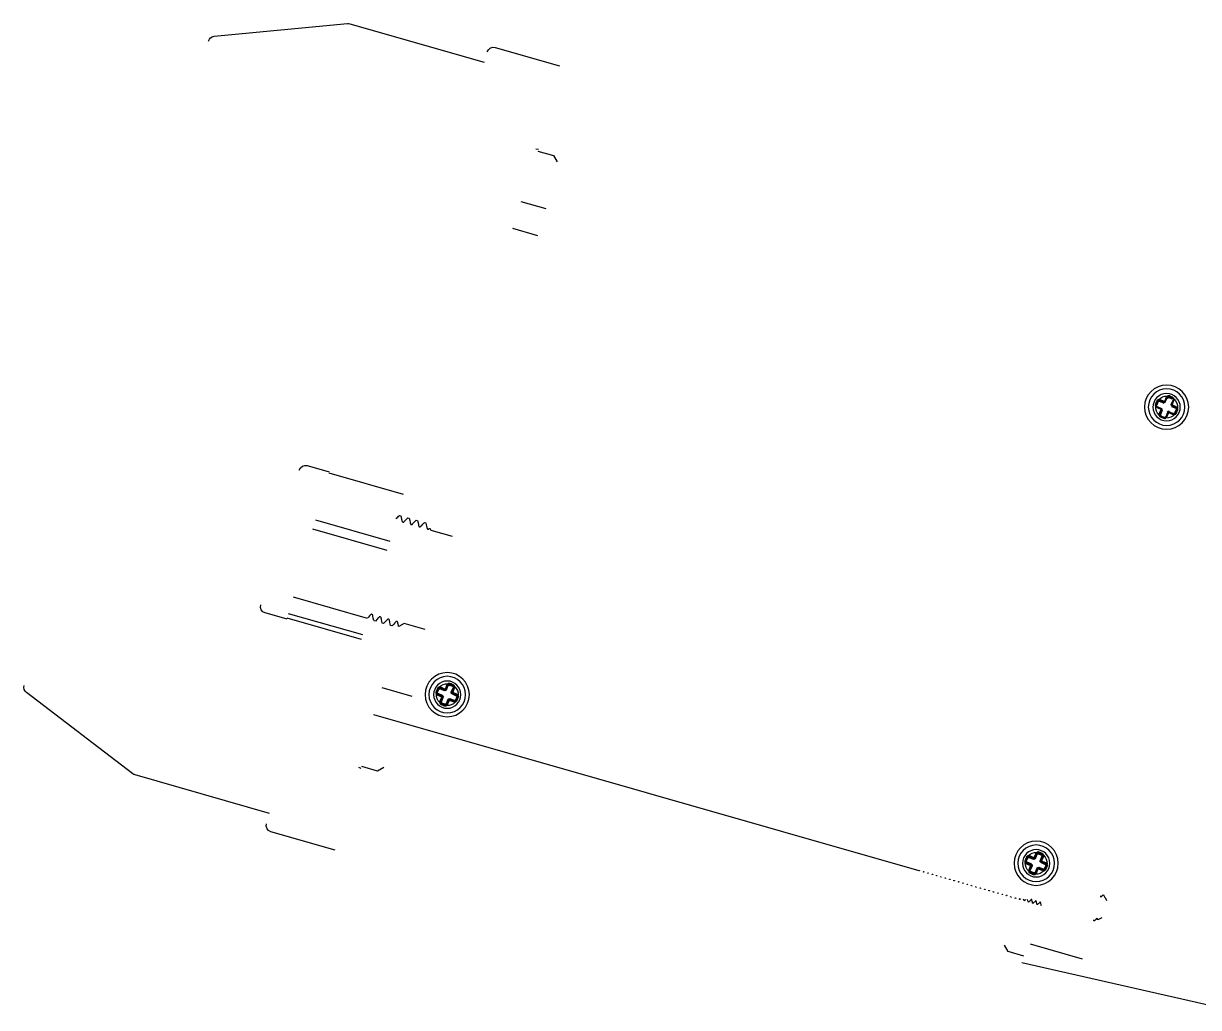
# Model space of a CAD drawing. Header units: millimetres. Extents: x -11451263 to 11578383104, y -507 to 1450429.
# Drawn here: x 12078096.3 to 12078241, y 1107852.9 to 1107974 of the extents above; entities that cross this region are included whole.
import ezdxf

# ---------------------------------------------------------------- set-up
doc = ezdxf.new("R2010")
doc.units = ezdxf.units.MM
doc.header["$MEASUREMENT"] = 0
doc.layers.get('Defpoints').update_dxf_attribs({"color": 5, "linetype": 'CONTINUOUS', "lineweight": 13})
doc.layers.add('SPE-MEP-Plumbing', color=90, linetype='CONTINUOUS', lineweight=0)
doc.layers.add('Thiet bi B boi', color=11, linetype='CONTINUOUS')

# ---------------------------------------------------------------- blocks, each defined once
blk = doc.blocks.new('BƠM BB 38774')
at = {"layer": 'Thiet bi B boi'}
for p, q in [((428717.67, 361697.74), (428707.37, 361697.74)), ((428740.19, 361695.09), (428718.67, 361695.09)), ((428759.74, 361687.49), (428740.55, 361695.02)), ((428704.47, 361684.24), (428703.67, 361683.44)), ((428706.97, 361684.24), (428704.47, 361684.24)), ((428707.37, 361684.49), (428706.97, 361684.54)), ((428707.37, 361676.05), (428703.37, 361676.05)), ((428601.44, 361673.35), (428601.5, 361673.28)), ((428601.65, 361673.45), (428602.35, 361673.54)), ((428601.65, 361673.45), (428601.67, 361673.36)), ((428602.36, 361673.44), (428601.67, 361673.36)), ((428601.67, 361673.31), (428602.37, 361673.4)), ((428601.67, 361673.31), (428601.67, 361673.36)), ((428601.67, 361673.31), (428601.68, 361673.21)), ((428602.38, 361673.3), (428601.68, 361673.21)), ((428602.27, 361674.25), (428602.37, 361674.26)), ((428602.36, 361673.55), (428602.27, 361674.25)), ((428602.31, 361674.48), (428602.4, 361674.44)), ((428602.35, 361673.54), (428602.36, 361673.44)), ((428602.36, 361673.55), (428602.46, 361673.57)), ((428602.37, 361673.4), (428602.36, 361673.44)), ((428602.41, 361674.27), (428602.37, 361674.26)), ((428602.37, 361674.26), (428602.46, 361673.57)), ((428602.37, 361673.4), (428602.38, 361673.3)), ((428602.5, 361673.57), (428602.41, 361674.27)), ((428602.5, 361673.57), (428602.46, 361673.57)), ((428602.63, 361674.54), (428602.62, 361674.59)), ((428602.63, 361674.54), (428603.12, 361674.61)), ((428602.63, 361674.54), (428602.64, 361674.44)), ((428603.13, 361674.51), (428602.64, 361674.44)), ((428603.12, 361674.61), (428603.12, 361674.65)), ((428603.12, 361674.61), (428603.13, 361674.51)), ((428603.4, 361674.39), (428603.3, 361674.38)), ((428603.44, 361674.63), (428603.37, 361674.56)), ((428603.4, 361674.39), (428603.44, 361674.4)), ((428603.4, 361674.39), (428603.49, 361673.7)), ((428603.54, 361674.41), (428603.44, 361674.4)), ((428603.53, 361673.7), (428603.44, 361674.4)), ((428603.49, 361673.7), (428603.53, 361673.7)), ((428603.63, 361673.72), (428603.53, 361673.7)), ((428603.54, 361674.41), (428603.63, 361673.72)), ((428603.64, 361673.71), (428604.34, 361673.8)), ((428603.64, 361673.71), (428603.65, 361673.61)), ((428604.35, 361673.7), (428603.65, 361673.61)), ((428603.66, 361673.56), (428603.65, 361673.61)), ((428603.66, 361673.56), (428604.35, 361673.65)), ((428603.66, 361673.56), (428603.67, 361673.47)), ((428604.37, 361673.55), (428603.67, 361673.47)), ((428604.35, 361673.7), (428604.34, 361673.8)), ((428604.35, 361673.65), (428604.35, 361673.7)), ((428604.37, 361673.55), (428604.35, 361673.65)), ((428604.52, 361673.67), (428604.57, 361673.76)), ((428604.53, 361673.43), (428604.63, 361673.44)), ((428604.59, 361672.93), (428604.53, 361673.43)), ((428604.63, 361673.44), (428604.67, 361673.45)), ((428604.63, 361673.44), (428604.69, 361672.94)), ((428601.46, 361673.03), (428601.41, 361673.03)), ((428601.46, 361673.03), (428601.56, 361673.05)), ((428601.52, 361672.54), (428601.46, 361673.03)), ((428601.52, 361672.54), (428601.48, 361672.53)), ((428601.52, 361672.54), (428601.62, 361672.55)), ((428601.56, 361673.05), (428601.62, 361672.55)), ((428601.58, 361672.23), (428601.63, 361672.31)), ((428602.49, 361672.41), (428601.8, 361672.33)), ((428601.8, 361672.28), (428602.5, 361672.37)), ((428601.8, 361672.33), (428601.8, 361672.28)), ((428601.82, 361672.18), (428601.8, 361672.28)), ((428602.51, 361672.27), (428601.82, 361672.18)), ((428602.49, 361672.41), (428602.5, 361672.37)), ((428602.5, 361672.37), (428602.51, 361672.27)), ((428602.62, 361672.28), (428602.52, 361672.26)), ((428602.61, 361671.57), (428602.52, 361672.26)), ((428602.71, 361671.58), (428602.61, 361671.57)), ((428602.62, 361672.28), (428602.71, 361671.58)), ((428602.67, 361672.28), (428602.62, 361672.28)), ((428602.76, 361671.59), (428602.67, 361672.28)), ((428602.76, 361671.59), (428602.71, 361671.58)), ((428602.79, 361671.42), (428602.71, 361671.35)), ((428603.53, 361671.44), (428603.03, 361671.37)), ((428603.03, 361671.37), (428603.04, 361671.33)), ((428603.51, 361671.53), (428603.53, 361671.44)), ((428603.53, 361671.44), (428603.53, 361671.39)), ((428603.55, 361672.39), (428603.65, 361672.41)), ((428603.64, 361671.7), (428603.55, 361672.39)), ((428603.64, 361671.7), (428603.74, 361671.71)), ((428603.65, 361672.41), (428603.74, 361671.71)), ((428603.65, 361672.41), (428603.7, 361672.41)), ((428603.7, 361672.41), (428603.8, 361672.43)), ((428603.79, 361671.72), (428603.7, 361672.41)), ((428603.74, 361671.71), (428603.79, 361671.72)), ((428603.75, 361671.54), (428603.84, 361671.5)), ((428604.48, 361672.67), (428603.78, 361672.58)), ((428603.78, 361672.58), (428603.79, 361672.53)), ((428603.79, 361672.53), (428604.49, 361672.62)), ((428603.79, 361672.53), (428603.8, 361672.44)), ((428603.79, 361671.72), (428603.88, 361671.73)), ((428604.5, 361672.52), (428603.8, 361672.44)), ((428603.8, 361672.43), (428603.88, 361671.73)), ((428604.48, 361672.67), (428604.49, 361672.62)), ((428604.49, 361672.62), (428604.5, 361672.52)), ((428604.59, 361672.93), (428604.69, 361672.94)), ((428604.65, 361672.7), (428604.71, 361672.62)), ((428604.69, 361672.94), (428604.74, 361672.95)), ((428703.37, 361671.7), (428707.37, 361671.7)), ((428727.78, 361627.95), (428724.28, 361627.95)), ((428724.28, 361627.79), (428712.38, 361627.79)), ((428708.02, 361624.48), (428707.8, 361624.48)), ((428709.36, 361624.48), (428709.14, 361624.48)), ((428710.7, 361624.48), (428710.47, 361624.48)), ((428712.03, 361624.48), (428711.81, 361624.48)), ((428706.78, 361623.62), (428703.37, 361623.62)), ((428707.01, 361623.85), (428706.78, 361623.62)), ((428724.28, 361620.28), (428712.38, 361620.28)), ((428712.38, 361618.78), (428724.28, 361618.78)), ((428703.37, 361608.68), (428706.78, 361608.68)), ((428706.78, 361608.68), (428707.45, 361608.02)), ((428708.47, 361607.82), (428708.69, 361607.82)), ((428709.81, 361607.82), (428710.03, 361607.82)), ((428711.14, 361607.82), (428711.37, 361607.82)), ((428712.38, 361607.89), (428724.28, 361607.89)), ((428712.38, 361605.25), (428724.28, 361605.25)), ((428712.38, 361604.51), (428724.28, 361604.51)), ((428724.28, 361604.36), (428727.78, 361604.36)), ((428602.27, 361601.25), (428602.37, 361601.26)), ((428602.36, 361600.55), (428602.27, 361601.25)), ((428602.31, 361601.48), (428602.4, 361601.44)), ((428602.41, 361601.27), (428602.37, 361601.26)), ((428602.37, 361601.26), (428602.46, 361600.57)), ((428602.41, 361601.27), (428602.51, 361601.28)), ((428602.5, 361600.57), (428602.41, 361601.27)), ((428602.51, 361601.28), (428602.6, 361600.58)), ((428602.63, 361601.54), (428602.62, 361601.59)), ((428602.63, 361601.54), (428603.12, 361601.61)), ((428602.63, 361601.54), (428602.64, 361601.44)), ((428603.13, 361601.51), (428602.64, 361601.44)), ((428603.12, 361601.61), (428603.12, 361601.65)), ((428603.12, 361601.61), (428603.13, 361601.51)), ((428603.4, 361601.39), (428603.3, 361601.38)), ((428603.39, 361600.68), (428603.3, 361601.38)), ((428603.44, 361601.63), (428603.37, 361601.56)), ((428603.4, 361601.39), (428603.44, 361601.4)), ((428603.4, 361601.39), (428603.49, 361600.7)), ((428603.54, 361601.41), (428603.44, 361601.4)), ((428603.53, 361600.7), (428603.44, 361601.4)), ((428603.63, 361600.72), (428603.53, 361600.7)), ((428603.54, 361601.41), (428603.63, 361600.72)), ((428603.64, 361600.71), (428604.34, 361600.8)), ((428604.35, 361600.7), (428604.34, 361600.8)), ((428604.52, 361600.67), (428604.57, 361600.76)), ((428696.57, 361601.25), (428696.67, 361601.26)), ((428696.66, 361600.55), (428696.57, 361601.25)), ((428696.61, 361601.48), (428696.7, 361601.44)), ((428696.71, 361601.27), (428696.67, 361601.26)), ((428696.67, 361601.26), (428696.76, 361600.57)), ((428696.71, 361601.27), (428696.81, 361601.28)), ((428696.8, 361600.57), (428696.71, 361601.27)), ((428696.81, 361601.28), (428696.9, 361600.58)), ((428696.93, 361601.54), (428696.92, 361601.59)), ((428696.93, 361601.54), (428697.42, 361601.61)), ((428696.93, 361601.54), (428696.94, 361601.45)), ((428697.43, 361601.51), (428696.94, 361601.45)), ((428697.42, 361601.61), (428697.42, 361601.65)), ((428697.42, 361601.61), (428697.43, 361601.51)), ((428697.7, 361601.39), (428697.6, 361601.38)), ((428697.69, 361600.68), (428697.6, 361601.38)), ((428697.74, 361601.63), (428697.67, 361601.56)), ((428697.7, 361601.39), (428697.74, 361601.4)), ((428697.7, 361601.39), (428697.79, 361600.7)), ((428697.84, 361601.41), (428697.74, 361601.4)), ((428697.83, 361600.7), (428697.74, 361601.4)), ((428697.93, 361600.72), (428697.83, 361600.7)), ((428697.84, 361601.41), (428697.93, 361600.72)), ((428697.94, 361600.71), (428698.64, 361600.8)), ((428698.65, 361600.7), (428698.64, 361600.8)), ((428698.82, 361600.67), (428698.87, 361600.76)), ((428601.46, 361600.03), (428601.41, 361600.03)), ((428601.44, 361600.35), (428601.5, 361600.28)), ((428601.46, 361600.03), (428601.56, 361600.05)), ((428601.52, 361599.54), (428601.46, 361600.03)), ((428601.52, 361599.54), (428601.48, 361599.53)), ((428601.52, 361599.54), (428601.62, 361599.55)), ((428601.56, 361600.05), (428601.62, 361599.55)), ((428601.58, 361599.23), (428601.63, 361599.31)), ((428601.65, 361600.45), (428602.35, 361600.54)), ((428601.65, 361600.45), (428601.67, 361600.36)), ((428602.36, 361600.44), (428601.67, 361600.36)), ((428601.67, 361600.31), (428602.37, 361600.4)), ((428601.67, 361600.31), (428601.67, 361600.36)), ((428601.67, 361600.31), (428601.69, 361600.21)), ((428602.38, 361600.3), (428601.69, 361600.21)), ((428601.79, 361599.42), (428602.48, 361599.51)), ((428601.8, 361599.33), (428601.79, 361599.42)), ((428602.49, 361599.41), (428601.8, 361599.33)), ((428601.8, 361599.28), (428602.5, 361599.37)), ((428601.8, 361599.33), (428601.8, 361599.28)), ((428601.82, 361599.18), (428601.8, 361599.28)), ((428602.51, 361599.27), (428601.82, 361599.18)), ((428602.35, 361600.54), (428602.36, 361600.44)), ((428602.36, 361600.55), (428602.46, 361600.57)), ((428602.37, 361600.4), (428602.36, 361600.44)), ((428602.37, 361600.4), (428602.38, 361600.3)), ((428602.5, 361600.57), (428602.46, 361600.57)), ((428602.48, 361599.51), (428602.49, 361599.41)), ((428602.49, 361599.41), (428602.5, 361599.37)), ((428602.5, 361600.57), (428602.6, 361600.58)), ((428602.5, 361599.37), (428602.51, 361599.27)), ((428602.62, 361599.28), (428602.52, 361599.26)), ((428602.61, 361598.57), (428602.52, 361599.26)), ((428602.62, 361599.28), (428602.71, 361598.58)), ((428602.67, 361599.28), (428602.62, 361599.28)), ((428602.77, 361599.29), (428602.67, 361599.28)), ((428602.76, 361598.59), (428602.67, 361599.28)), ((428602.77, 361599.29), (428602.85, 361598.6)), ((428603.49, 361600.7), (428603.39, 361600.68)), ((428603.49, 361600.7), (428603.53, 361600.7)), ((428603.55, 361599.39), (428603.65, 361599.41)), ((428603.64, 361598.7), (428603.55, 361599.39)), ((428603.64, 361600.71), (428603.65, 361600.61)), ((428604.35, 361600.7), (428603.65, 361600.61)), ((428603.66, 361600.56), (428603.65, 361600.61)), ((428603.65, 361599.41), (428603.74, 361598.71)), ((428603.65, 361599.41), (428603.7, 361599.41)), ((428603.66, 361600.56), (428604.35, 361600.65)), ((428603.66, 361600.56), (428603.67, 361600.47)), ((428604.37, 361600.55), (428603.67, 361600.47)), ((428603.7, 361599.41), (428603.8, 361599.43)), ((428603.79, 361598.72), (428603.7, 361599.41)), ((428603.77, 361599.68), (428604.47, 361599.77)), ((428603.77, 361599.68), (428603.78, 361599.58)), ((428604.48, 361599.67), (428603.78, 361599.58)), ((428603.78, 361599.58), (428603.79, 361599.53)), ((428603.79, 361599.53), (428604.49, 361599.62)), ((428603.79, 361599.53), (428603.8, 361599.44)), ((428604.5, 361599.52), (428603.8, 361599.44)), ((428603.8, 361599.43), (428603.88, 361598.73)), ((428604.35, 361600.65), (428604.35, 361600.7)), ((428604.37, 361600.55), (428604.35, 361600.65)), ((428604.47, 361599.77), (428604.48, 361599.67)), ((428604.48, 361599.67), (428604.49, 361599.62)), ((428604.49, 361599.62), (428604.5, 361599.52)), ((428604.53, 361600.43), (428604.63, 361600.44)), ((428604.6, 361599.93), (428604.53, 361600.43)), ((428604.6, 361599.93), (428604.69, 361599.94)), ((428604.63, 361600.44), (428604.68, 361600.45)), ((428604.63, 361600.44), (428604.69, 361599.94)), ((428604.65, 361599.7), (428604.71, 361599.62)), ((428604.69, 361599.94), (428604.74, 361599.95)), ((428695.76, 361600.03), (428695.71, 361600.03)), ((428695.74, 361600.35), (428695.8, 361600.28)), ((428695.76, 361600.03), (428695.86, 361600.05)), ((428695.82, 361599.54), (428695.76, 361600.03)), ((428695.82, 361599.54), (428695.78, 361599.53)), ((428695.82, 361599.54), (428695.92, 361599.55)), ((428695.86, 361600.05), (428695.92, 361599.55)), ((428695.88, 361599.23), (428695.93, 361599.31)), ((428695.95, 361600.45), (428696.65, 361600.54)), ((428695.95, 361600.45), (428695.97, 361600.36)), ((428696.66, 361600.44), (428695.97, 361600.36)), ((428695.97, 361600.31), (428696.67, 361600.4)), ((428695.97, 361600.31), (428695.97, 361600.36)), ((428695.97, 361600.31), (428695.99, 361600.21)), ((428696.68, 361600.3), (428695.99, 361600.21)), ((428696.09, 361599.42), (428696.78, 361599.51)), ((428696.1, 361599.33), (428696.09, 361599.42)), ((428696.79, 361599.41), (428696.1, 361599.33)), ((428696.1, 361599.28), (428696.8, 361599.37)), ((428696.1, 361599.33), (428696.1, 361599.28)), ((428696.12, 361599.18), (428696.1, 361599.28)), ((428696.81, 361599.27), (428696.12, 361599.18)), ((428696.65, 361600.54), (428696.66, 361600.44)), ((428696.66, 361600.55), (428696.76, 361600.57)), ((428696.67, 361600.4), (428696.66, 361600.44)), ((428696.67, 361600.4), (428696.68, 361600.3)), ((428696.8, 361600.57), (428696.76, 361600.57)), ((428696.78, 361599.51), (428696.79, 361599.41)), ((428696.79, 361599.41), (428696.8, 361599.37)), ((428696.8, 361600.57), (428696.9, 361600.58)), ((428696.8, 361599.37), (428696.81, 361599.27)), ((428696.92, 361599.28), (428696.82, 361599.26)), ((428696.91, 361598.57), (428696.82, 361599.26)), ((428696.92, 361599.28), (428697.01, 361598.58)), ((428696.97, 361599.28), (428696.92, 361599.28)), ((428697.07, 361599.29), (428696.97, 361599.28)), ((428697.06, 361598.59), (428696.97, 361599.28)), ((428697.07, 361599.29), (428697.15, 361598.6)), ((428697.79, 361600.7), (428697.69, 361600.68)), ((428697.79, 361600.7), (428697.83, 361600.7)), ((428697.85, 361599.4), (428697.95, 361599.41)), ((428697.94, 361598.7), (428697.85, 361599.4)), ((428697.94, 361600.71), (428697.95, 361600.61)), ((428698.65, 361600.7), (428697.95, 361600.61)), ((428697.96, 361600.57), (428697.95, 361600.61)), ((428697.95, 361599.41), (428698.04, 361598.71)), ((428697.95, 361599.41), (428698, 361599.41)), ((428697.96, 361600.57), (428698.65, 361600.65)), ((428697.96, 361600.57), (428697.97, 361600.47)), ((428698.67, 361600.56), (428697.97, 361600.47)), ((428698, 361599.41), (428698.1, 361599.43)), ((428698.09, 361598.72), (428698, 361599.41)), ((428698.07, 361599.68), (428698.77, 361599.77)), ((428698.07, 361599.68), (428698.08, 361599.58)), ((428698.78, 361599.67), (428698.08, 361599.58)), ((428698.08, 361599.58), (428698.09, 361599.53)), ((428698.09, 361599.53), (428698.79, 361599.62)), ((428698.09, 361599.53), (428698.1, 361599.44)), ((428698.8, 361599.52), (428698.1, 361599.44)), ((428698.1, 361599.43), (428698.18, 361598.73)), ((428698.65, 361600.65), (428698.65, 361600.7)), ((428698.67, 361600.56), (428698.65, 361600.65)), ((428698.77, 361599.77), (428698.78, 361599.67)), ((428698.78, 361599.67), (428698.79, 361599.62)), ((428698.79, 361599.62), (428698.8, 361599.52)), ((428698.83, 361600.43), (428698.93, 361600.44)), ((428698.9, 361599.93), (428698.83, 361600.43)), ((428698.9, 361599.93), (428698.99, 361599.94)), ((428698.93, 361600.44), (428698.98, 361600.45)), ((428698.93, 361600.44), (428698.99, 361599.94)), ((428698.95, 361599.7), (428699.01, 361599.62)), ((428698.99, 361599.94), (428699.04, 361599.95)), ((428591.35, 361597.76), (428591.07, 361597.48)), ((428591.79, 361598.19), (428591.46, 361597.86)), ((428602.71, 361598.58), (428602.61, 361598.57)), ((428602.76, 361598.59), (428602.71, 361598.58)), ((428602.79, 361598.42), (428602.71, 361598.35)), ((428602.85, 361598.6), (428602.76, 361598.59)), ((428603.02, 361598.47), (428603.51, 361598.53)), ((428603.02, 361598.47), (428603.03, 361598.37)), ((428603.53, 361598.44), (428603.03, 361598.37)), ((428603.03, 361598.37), (428603.04, 361598.33)), ((428603.51, 361598.53), (428603.53, 361598.44)), ((428603.53, 361598.44), (428603.53, 361598.39)), ((428603.64, 361598.7), (428603.74, 361598.71)), ((428603.74, 361598.71), (428603.79, 361598.72)), ((428603.75, 361598.54), (428603.84, 361598.5)), ((428603.79, 361598.72), (428603.88, 361598.73)), ((428697.01, 361598.58), (428696.91, 361598.57)), ((428697.06, 361598.59), (428697.01, 361598.58)), ((428697.09, 361598.42), (428697.01, 361598.35)), ((428697.15, 361598.6), (428697.06, 361598.59)), ((428697.32, 361598.47), (428697.81, 361598.53)), ((428697.32, 361598.47), (428697.33, 361598.37)), ((428697.83, 361598.44), (428697.33, 361598.37)), ((428697.33, 361598.37), (428697.34, 361598.33)), ((428697.81, 361598.53), (428697.83, 361598.44)), ((428697.83, 361598.44), (428697.83, 361598.39)), ((428697.94, 361598.7), (428698.04, 361598.71)), ((428698.04, 361598.71), (428698.09, 361598.72)), ((428698.05, 361598.54), (428698.14, 361598.5)), ((428698.09, 361598.72), (428698.18, 361598.73)), ((428707.37, 361598.27), (428702.56, 361598.27)), ((428591.07, 361594.72), (428591.57, 361594.23)), ((428592.07, 361593.92), (428592.07, 361593.92)), ((428601.17, 361593.92), (428601.17, 361593.92)), ((428601.87, 361593.92), (428601.87, 361593.92)), ((428602.57, 361593.92), (428602.57, 361593.92)), ((428603.27, 361593.92), (428603.27, 361593.92)), ((428603.97, 361593.92), (428603.97, 361593.92)), ((428604.67, 361593.92), (428604.67, 361593.92)), ((428605.37, 361593.92), (428605.37, 361593.92)), ((428606.07, 361593.92), (428606.07, 361593.92)), ((428606.77, 361593.92), (428606.77, 361593.92)), ((428607.47, 361593.92), (428607.47, 361593.92)), ((428608.17, 361593.92), (428608.17, 361593.92)), ((428608.87, 361593.92), (428608.87, 361593.92)), ((428609.57, 361593.92), (428609.57, 361593.92)), ((428610.27, 361593.92), (428610.27, 361593.92)), ((428610.97, 361593.92), (428610.97, 361593.92)), ((428611.67, 361593.92), (428611.67, 361593.92)), ((428612.37, 361593.92), (428612.37, 361593.92)), ((428613.07, 361593.92), (428613.07, 361593.92)), ((428613.77, 361593.92), (428613.77, 361593.92)), ((428614.47, 361593.92), (428614.47, 361593.92)), ((428615.17, 361593.92), (428615.17, 361593.92)), ((428615.87, 361593.92), (428615.87, 361593.92)), ((428616.57, 361593.92), (428616.57, 361593.92)), ((428617.27, 361593.92), (428617.27, 361593.92)), ((428617.97, 361593.92), (428617.97, 361593.92)), ((428618.67, 361593.92), (428618.67, 361593.92)), ((428619.37, 361593.92), (428619.37, 361593.92)), ((428620.07, 361593.92), (428707.37, 361593.92)), ((428569.97, 361586.39), (428600.97, 361584.69)), ((428592.17, 361587.78), (428600.47, 361587.78)), ((428603.47, 361585.74), (428604.28, 361586.54)), ((428703.67, 361586.54), (428704.47, 361585.74)), ((428600.97, 361585.74), (428603.47, 361585.74)), ((428704.47, 361585.74), (428706.97, 361585.74)), ((428706.97, 361585.44), (428707.37, 361585.49)), ((428740.55, 361574.96), (428759.74, 361582.49)), ((428718.67, 361574.89), (428740.19, 361574.89)), ((428707.37, 361572.24), (428717.67, 361572.24))]:
    blk.add_line(p, q, dxfattribs=at)
at = {"layer": 'Thiet bi B boi', "flags": 128}
for points in [[(428707.79, 361624.48), (428707.67, 361624.24), (428707.57, 361624.06), (428707.51, 361623.94), (428707.48, 361623.88), (428707.47, 361623.85), (428707.46, 361623.83), (428707.4, 361623.73), (428707.36, 361623.67), (428707.33, 361623.65), (428707.32, 361623.65), (428707.28, 361623.63), (428707.22, 361623.63), (428707.19, 361623.64), (428707.17, 361623.65), (428707.14, 361623.66), (428707.11, 361623.68), (428707.09, 361623.73), (428707.05, 361623.79), (428707.02, 361623.85)], [(428709.13, 361624.48), (428708.96, 361624.15), (428708.85, 361623.93), (428708.81, 361623.87), (428708.79, 361623.82), (428708.77, 361623.79), (428708.73, 361623.71), (428708.68, 361623.66), (428708.64, 361623.64), (428708.61, 361623.63), (428708.56, 361623.63), (428708.51, 361623.64), (428708.49, 361623.65), (428708.47, 361623.67), (428708.43, 361623.72), (428708.39, 361623.79), (428708.37, 361623.84), (428708.36, 361623.85), (428708.35, 361623.87), (428708.32, 361623.93), (428708.21, 361624.15), (428708.03, 361624.48)], [(428710.47, 361624.48), (428710.29, 361624.14), (428710.16, 361623.89), (428710.12, 361623.81), (428710.08, 361623.74), (428710.05, 361623.69), (428710.02, 361623.66), (428709.99, 361623.64), (428709.95, 361623.63), (428709.89, 361623.63), (428709.83, 361623.65), (428709.79, 361623.69), (428709.75, 361623.75), (428709.73, 361623.79), (428709.71, 361623.83), (428709.66, 361623.91), (428709.59, 361624.05), (428709.5, 361624.23), (428709.37, 361624.48)], [(428711.8, 361624.48), (428711.57, 361624.03), (428711.49, 361623.88), (428711.43, 361623.77), (428711.39, 361623.69), (428711.31, 361623.64), (428711.23, 361623.63), (428711.19, 361623.64), (428711.13, 361623.68), (428711.1, 361623.72), (428711.07, 361623.78), (428711.05, 361623.81), (428711.04, 361623.84), (428710.92, 361624.07), (428710.71, 361624.47)], [(428707.46, 361608.02), (428707.54, 361608.16), (428707.65, 361608.37), (428707.68, 361608.44), (428707.7, 361608.48), (428707.72, 361608.52), (428707.76, 361608.59), (428707.81, 361608.65), (428707.85, 361608.67), (428707.88, 361608.68), (428707.94, 361608.68), (428707.98, 361608.66), (428708, 361608.66), (428708.03, 361608.64), (428708.06, 361608.59), (428708.1, 361608.52), (428708.13, 361608.47), (428708.13, 361608.46), (428708.14, 361608.44), (428708.18, 361608.37), (428708.29, 361608.16), (428708.46, 361607.83)], [(428708.7, 361607.83), (428708.83, 361608.07), (428708.92, 361608.25), (428708.98, 361608.37), (428709.01, 361608.42), (428709.03, 361608.45), (428709.04, 361608.48), (428709.09, 361608.57), (428709.14, 361608.64), (428709.16, 361608.65), (428709.17, 361608.66), (428709.21, 361608.67), (428709.27, 361608.68), (428709.3, 361608.67), (428709.33, 361608.66), (428709.35, 361608.64), (428709.38, 361608.62), (428709.41, 361608.58), (428709.44, 361608.52), (428709.48, 361608.43), (428709.61, 361608.18), (428709.8, 361607.83)], [(428710.04, 361607.83), (428710.16, 361608.07), (428710.26, 361608.26), (428710.33, 361608.39), (428710.37, 361608.47), (428710.39, 361608.51), (428710.41, 361608.54), (428710.44, 361608.6), (428710.49, 361608.65), (428710.56, 361608.68), (428710.62, 361608.68), (428710.65, 361608.67), (428710.69, 361608.64), (428710.72, 361608.61), (428710.75, 361608.57), (428710.78, 361608.5), (428710.83, 361608.41), (428710.96, 361608.17), (428711.13, 361607.83)], [(428711.38, 361607.83), (428711.56, 361608.19), (428711.69, 361608.44), (428711.74, 361608.53), (428711.77, 361608.59), (428711.82, 361608.64), (428711.88, 361608.67), (428711.95, 361608.68), (428712.01, 361608.66), (428712.03, 361608.64), (428712.06, 361608.62), (428712.11, 361608.53), (428712.2, 361608.36), (428712.32, 361608.13), (428712.38, 361608)], [(428591.44, 361597.83), (428591.42, 361597.81), (428591.4, 361597.77), (428591.39, 361597.76), (428591.38, 361597.76), (428591.36, 361597.76), (428591.36, 361597.76)], [(428592.17, 361597.9), (428592.15, 361597.86), (428592.12, 361597.81), (428592.1, 361597.77), (428592.09, 361597.76), (428592.08, 361597.76), (428592.06, 361597.76), (428592.05, 361597.76), (428592.02, 361597.8), (428592, 361597.84), (428591.97, 361597.9), (428591.93, 361597.97), (428591.88, 361598.06), (428591.81, 361598.16), (428591.8, 361598.19), (428591.8, 361598.19)], [(428591.58, 361594.23), (428591.61, 361594.29), (428591.64, 361594.34), (428591.67, 361594.38), (428591.69, 361594.43), (428591.7, 361594.43), (428591.71, 361594.44), (428591.73, 361594.44), (428591.74, 361594.44), (428591.77, 361594.4), (428591.79, 361594.35), (428591.82, 361594.3), (428591.86, 361594.23), (428591.92, 361594.14), (428591.98, 361594.03), (428592.02, 361593.97), (428592.03, 361593.94), (428592.05, 361593.93), (428592.07, 361593.92)], [(428592.07, 361593.92), (428592.09, 361593.93), (428592.1, 361593.93), (428592.14, 361594), (428592.17, 361594.05)], [(428600.47, 361593.92), (428600.49, 361593.93), (428600.5, 361593.93), (428600.54, 361594), (428600.59, 361594.08), (428600.68, 361594.23), (428600.71, 361594.29), (428600.74, 361594.34), (428600.77, 361594.38), (428600.79, 361594.43), (428600.8, 361594.43), (428600.81, 361594.44), (428600.83, 361594.44), (428600.84, 361594.44), (428600.87, 361594.4), (428600.89, 361594.35), (428600.92, 361594.3), (428600.96, 361594.23), (428601.02, 361594.14), (428601.08, 361594.03), (428601.12, 361593.97), (428601.13, 361593.94), (428601.15, 361593.93), (428601.17, 361593.92)], [(428601.17, 361593.92), (428601.19, 361593.93), (428601.2, 361593.93), (428601.24, 361594), (428601.29, 361594.08), (428601.38, 361594.23), (428601.41, 361594.29), (428601.44, 361594.34), (428601.47, 361594.38), (428601.49, 361594.43), (428601.5, 361594.43), (428601.51, 361594.44), (428601.53, 361594.44), (428601.54, 361594.44), (428601.57, 361594.4), (428601.59, 361594.35), (428601.62, 361594.3), (428601.66, 361594.23), (428601.72, 361594.14), (428601.78, 361594.03), (428601.82, 361593.97), (428601.83, 361593.94), (428601.85, 361593.93), (428601.87, 361593.92)], [(428601.87, 361593.92), (428601.89, 361593.93), (428601.9, 361593.93), (428601.94, 361594), (428601.99, 361594.08), (428602.08, 361594.23), (428602.11, 361594.29), (428602.14, 361594.34), (428602.17, 361594.38), (428602.19, 361594.43), (428602.2, 361594.43), (428602.21, 361594.44), (428602.23, 361594.44), (428602.24, 361594.44), (428602.27, 361594.4), (428602.29, 361594.35), (428602.32, 361594.3), (428602.36, 361594.23), (428602.42, 361594.14), (428602.48, 361594.03), (428602.52, 361593.97), (428602.53, 361593.94), (428602.55, 361593.93), (428602.57, 361593.92)], [(428603.97, 361593.92), (428603.99, 361593.93), (428604, 361593.93), (428604.04, 361594), (428604.07, 361594.04)], [(428604.6, 361594.01), (428604.62, 361593.97), (428604.63, 361593.94), (428604.65, 361593.93), (428604.67, 361593.92)], [(428604.67, 361593.92), (428604.69, 361593.93), (428604.7, 361593.93), (428604.74, 361594)], [(428605.31, 361593.99), (428605.32, 361593.97), (428605.33, 361593.94), (428605.35, 361593.93), (428605.37, 361593.92)], [(428605.37, 361593.92), (428605.39, 361593.93), (428605.4, 361593.93), (428605.44, 361593.99)], [(428606.01, 361593.99), (428606.02, 361593.97), (428606.03, 361593.94), (428606.05, 361593.93), (428606.07, 361593.92)], [(428606.07, 361593.92), (428606.09, 361593.93), (428606.1, 361593.93), (428606.14, 361593.99)], [(428606.71, 361593.99), (428606.72, 361593.97), (428606.73, 361593.94), (428606.75, 361593.93), (428606.77, 361593.92)], [(428606.77, 361593.92), (428606.79, 361593.93), (428606.8, 361593.93), (428606.84, 361593.99)], [(428607.41, 361593.99), (428607.42, 361593.97), (428607.43, 361593.94), (428607.45, 361593.93), (428607.47, 361593.92)], [(428607.47, 361593.92), (428607.49, 361593.93), (428607.5, 361593.93), (428607.54, 361593.99)], [(428608.11, 361593.99), (428608.12, 361593.97), (428608.13, 361593.94), (428608.15, 361593.93), (428608.17, 361593.92)], [(428608.17, 361593.92), (428608.19, 361593.93), (428608.2, 361593.93), (428608.24, 361593.99)], [(428608.81, 361593.99), (428608.82, 361593.97), (428608.83, 361593.94), (428608.85, 361593.93), (428608.87, 361593.92)], [(428608.87, 361593.92), (428608.89, 361593.93), (428608.9, 361593.93), (428608.94, 361593.99)], [(428609.51, 361593.99), (428609.52, 361593.97), (428609.53, 361593.94), (428609.55, 361593.93), (428609.57, 361593.92)], [(428609.57, 361593.92), (428609.59, 361593.93), (428609.6, 361593.93), (428609.64, 361593.99)], [(428610.21, 361593.99), (428610.22, 361593.97), (428610.23, 361593.94), (428610.25, 361593.93), (428610.27, 361593.92)], [(428610.27, 361593.92), (428610.29, 361593.93), (428610.3, 361593.93), (428610.34, 361593.99)], [(428610.91, 361593.99), (428610.92, 361593.97), (428610.93, 361593.94), (428610.95, 361593.93), (428610.97, 361593.92)], [(428610.97, 361593.92), (428610.99, 361593.93), (428611, 361593.93), (428611.04, 361593.99)], [(428611.61, 361593.99), (428611.62, 361593.97), (428611.63, 361593.94), (428611.65, 361593.93), (428611.67, 361593.92)], [(428611.67, 361593.92), (428611.69, 361593.93), (428611.7, 361593.93), (428611.74, 361593.99)], [(428612.31, 361593.99), (428612.32, 361593.97), (428612.33, 361593.94), (428612.35, 361593.93), (428612.37, 361593.92)], [(428612.37, 361593.92), (428612.39, 361593.93), (428612.4, 361593.93), (428612.44, 361593.99)], [(428613.01, 361593.99), (428613.02, 361593.97), (428613.03, 361593.94), (428613.05, 361593.93), (428613.07, 361593.92)], [(428613.07, 361593.92), (428613.09, 361593.93), (428613.1, 361593.93), (428613.14, 361593.99)], [(428613.71, 361593.99), (428613.72, 361593.97), (428613.73, 361593.94), (428613.75, 361593.93), (428613.77, 361593.92)], [(428613.77, 361593.92), (428613.79, 361593.93), (428613.8, 361593.93), (428613.84, 361593.99)], [(428614.41, 361593.99), (428614.42, 361593.97), (428614.43, 361593.94), (428614.45, 361593.93), (428614.47, 361593.92)], [(428614.47, 361593.92), (428614.49, 361593.93), (428614.5, 361593.93), (428614.54, 361593.99)], [(428615.11, 361593.99), (428615.12, 361593.97), (428615.13, 361593.94), (428615.15, 361593.93), (428615.17, 361593.92)], [(428615.17, 361593.92), (428615.19, 361593.93), (428615.2, 361593.93), (428615.24, 361593.99)], [(428615.81, 361593.99), (428615.82, 361593.97), (428615.83, 361593.94), (428615.85, 361593.93), (428615.87, 361593.92)], [(428615.87, 361593.92), (428615.89, 361593.93), (428615.9, 361593.93), (428615.94, 361593.99)], [(428616.51, 361593.99), (428616.52, 361593.97), (428616.53, 361593.94), (428616.55, 361593.93), (428616.57, 361593.92)], [(428616.57, 361593.92), (428616.59, 361593.93), (428616.6, 361593.93), (428616.64, 361593.99)], [(428617.21, 361593.99), (428617.22, 361593.97), (428617.23, 361593.94), (428617.25, 361593.93), (428617.27, 361593.92)], [(428617.27, 361593.92), (428617.29, 361593.93), (428617.3, 361593.93), (428617.34, 361593.99)], [(428617.91, 361593.99), (428617.92, 361593.97), (428617.93, 361593.94), (428617.95, 361593.93), (428617.97, 361593.92)], [(428617.97, 361593.92), (428617.99, 361593.93), (428618, 361593.93), (428618.04, 361593.99)], [(428618.61, 361593.99), (428618.62, 361593.97), (428618.63, 361593.94), (428618.65, 361593.93), (428618.67, 361593.92)], [(428618.67, 361593.92), (428618.69, 361593.93), (428618.7, 361593.93), (428618.74, 361593.99)], [(428619.31, 361593.99), (428619.32, 361593.97), (428619.33, 361593.94), (428619.35, 361593.93), (428619.37, 361593.92)], [(428619.37, 361593.92), (428619.39, 361593.93), (428619.4, 361593.93), (428619.44, 361593.99)], [(428620.01, 361593.99), (428620.02, 361593.97), (428620.03, 361593.94), (428620.05, 361593.93), (428620.07, 361593.92)]]:
    blk.add_lwpolyline(points, dxfattribs=at)
at = {"layer": 'Thiet bi B boi'}
for centre, radius in [((428603.07, 361672.99), 3.4), ((428603.07, 361672.99), 2.82), ((428603.07, 361672.99), 2.1), ((428603.07, 361599.99), 3.4), ((428603.07, 361599.99), 2.82), ((428697.37, 361599.99), 3.4), ((428697.37, 361599.99), 2.82), ((428603.07, 361599.99), 2.1), ((428697.37, 361599.99), 2.1)]:
    blk.add_circle(centre, radius, dxfattribs=at)
for centre, radius, start, end in [((428717.67, 361696.74), 1, 0, 90), ((428740.19, 361694.09), 1, 68.57, 90), ((428759.37, 361686.56), 1, 0, 68.57), ((428603.07, 361672.99), 1.68, 117.0188, 167.5305), ((428601.7, 361673.07), 0.392, 97.2882, 133.1633), ((428601.7, 361673.07), 0.247, 97.2882, 187.2882), ((428601.7, 361673.07), 0.292, 97.2882, 133.1633), ((428601.7, 361673.07), 0.147, 97.2882, 187.2882), ((428602.66, 361674.3), 0.392, 151.7205, 187.2882), ((428602.35, 361673.55), 0.00837, 277.2882, 7.2882), ((428602.66, 361674.3), 0.292, 151.7205, 187.2882), ((428602.35, 361673.55), 0.108, 277.2882, 7.2882), ((428602.35, 361673.55), 0.153, 277.2882, 7.2882), ((428602.66, 361674.3), 0.247, 97.2882, 187.2882), ((428605.19, 361675), 2.61, 186.7743, 189.1637), ((428600.58, 361674.41), 2.55, 5.3711, 7.8139), ((428603.15, 361674.36), 0.247, 7.2882, 97.2882), ((428603.15, 361674.36), 0.147, 7.2882, 97.2882), ((428603.15, 361674.36), 0.292, 7.2882, 42.5125), ((428603.07, 361672.99), 1.68, 27.1827, 77.365), ((428603.15, 361674.36), 0.392, 7.2882, 42.5125), ((428603.64, 361673.72), 0.153, 187.2882, 277.2882), ((428603.64, 361673.72), 0.108, 187.2882, 277.2882), ((428603.64, 361673.72), 0.00837, 187.2882, 277.2882), ((428604.39, 361673.41), 0.392, 62.3657, 97.2882), ((428604.39, 361673.41), 0.292, 62.3657, 97.2882), ((428604.39, 361673.41), 0.247, 7.2882, 97.2882), ((428604.39, 361673.41), 0.147, 7.2882, 97.2882), ((428605.08, 361670.95), 2.53, 96.7558, 99.2249), ((428601.66, 361670.41), 2.63, 95.4326, 97.7955), ((428601.06, 361675.13), 2.63, 276.7809, 279.1438), ((428601.77, 361672.57), 0.247, 187.2882, 277.2882), ((428603.07, 361672.99), 1.68, 207.0459, 257.5576), ((428601.77, 361672.57), 0.392, 241.4131, 277.2882), ((428601.77, 361672.57), 0.292, 241.4131, 277.2882), ((428602.51, 361672.26), 0.253, 7.2882, 97.2882), ((428602.51, 361672.26), 0.153, 7.2882, 97.2882), ((428602.51, 361672.26), 0.108, 7.2882, 97.2882), ((428602.51, 361672.26), 0.00837, 7.2882, 97.2882), ((428603, 361671.62), 0.392, 187.2882, 222.8559), ((428603, 361671.62), 0.292, 187.2882, 222.8559), ((428603, 361671.62), 0.247, 187.2882, 277.2882), ((428605.63, 361671.57), 2.61, 185.4127, 187.8021), ((428603.5, 361671.68), 0.147, 277.2882, 7.2882), ((428603.5, 361671.68), 0.247, 277.2882, 7.2882), ((428601.01, 361670.98), 2.55, 6.7625, 9.2053), ((428603.8, 361672.43), 0.153, 97.2882, 187.2882), ((428603.8, 361672.43), 0.108, 97.2882, 187.2882), ((428603.5, 361671.68), 0.292, 332.0639, 7.2882), ((428603.8, 361672.43), 0.00837, 97.2882, 187.2882), ((428603.07, 361672.99), 1.68, 297.2114, 347.3936), ((428603.5, 361671.68), 0.392, 332.0639, 7.2882), ((428604.45, 361672.91), 0.247, 277.2882, 7.2882), ((428604.45, 361672.91), 0.292, 277.2882, 312.2107), ((428604.45, 361672.91), 0.392, 277.2882, 312.2107), ((428604.5, 361675.47), 2.53, 275.3515, 277.8206), ((428727.78, 361626.95), 1, 0, 90), ((428523.73, 361526.11), 212.46, 27.3835, 27.5807), ((428727.78, 361605.36), 1, 270, 0), ((428603.07, 361599.99), 1.68, 117.0188, 167.5305), ((428602.66, 361601.3), 0.392, 151.7205, 187.2882), ((428602.66, 361601.3), 0.292, 151.7205, 187.2882), ((428602.66, 361601.3), 0.247, 97.2882, 187.2882), ((428602.66, 361601.3), 0.147, 97.2882, 187.2882), ((428605.19, 361602), 2.61, 186.7743, 189.1637), ((428600.58, 361601.41), 2.55, 5.3711, 7.8139), ((428603.15, 361601.36), 0.247, 7.2882, 97.2882), ((428603.15, 361601.36), 0.147, 7.2882, 97.2882), ((428603.15, 361601.36), 0.292, 7.2882, 42.5125), ((428603.07, 361599.99), 1.68, 27.1827, 77.365), ((428603.15, 361601.36), 0.392, 7.2882, 42.5125), ((428603.64, 361600.72), 0.00837, 187.2882, 277.2882), ((428604.39, 361600.41), 0.392, 62.3657, 97.2882), ((428697.37, 361599.99), 1.68, 117.0188, 167.5305), ((428696.96, 361601.3), 0.392, 151.7205, 187.2882), ((428696.96, 361601.3), 0.292, 151.7205, 187.2882), ((428696.96, 361601.3), 0.247, 97.2882, 187.2882), ((428696.96, 361601.3), 0.147, 97.2882, 187.2882), ((428699.49, 361602), 2.61, 186.7743, 189.1637), ((428694.88, 361601.41), 2.55, 5.3711, 7.8139), ((428697.45, 361601.36), 0.247, 7.2882, 97.2882), ((428697.45, 361601.36), 0.147, 7.2882, 97.2882), ((428697.45, 361601.36), 0.292, 7.2882, 42.5125), ((428697.37, 361599.99), 1.68, 27.1827, 77.365), ((428697.45, 361601.36), 0.392, 7.2882, 42.5125), ((428697.94, 361600.72), 0.00837, 187.2882, 277.2882), ((428698.69, 361600.41), 0.392, 62.3657, 97.2882), ((428601.66, 361597.41), 2.63, 95.4326, 97.7955), ((428601.06, 361602.13), 2.63, 276.7809, 279.1438), ((428601.7, 361600.07), 0.392, 97.2882, 133.1633), ((428601.7, 361600.07), 0.247, 97.2882, 187.2882), ((428601.7, 361600.07), 0.292, 97.2882, 133.1633), ((428601.77, 361599.57), 0.247, 187.2882, 277.2882), ((428601.7, 361600.07), 0.147, 97.2882, 187.2882), ((428603.07, 361599.99), 1.68, 207.0459, 257.5576), ((428601.77, 361599.57), 0.392, 241.4131, 277.2882), ((428601.77, 361599.57), 0.147, 187.2882, 277.2882), ((428601.77, 361599.57), 0.292, 241.4131, 277.2882), ((428602.35, 361600.55), 0.00837, 277.2882, 7.2882), ((428602.35, 361600.55), 0.108, 277.2882, 7.2882), ((428602.35, 361600.55), 0.153, 277.2882, 7.2882), ((428602.35, 361600.55), 0.253, 277.2882, 7.2882), ((428602.51, 361599.26), 0.253, 7.2882, 97.2882), ((428602.51, 361599.26), 0.153, 7.2882, 97.2882), ((428602.51, 361599.26), 0.108, 7.2882, 97.2882), ((428602.51, 361599.26), 0.00837, 7.2882, 97.2882), ((428603.64, 361600.72), 0.253, 187.2882, 277.2882), ((428603.64, 361600.72), 0.153, 187.2882, 277.2882), ((428603.64, 361600.72), 0.108, 187.2882, 277.2882), ((428603.8, 361599.43), 0.253, 97.2882, 187.2882), ((428603.8, 361599.43), 0.153, 97.2882, 187.2882), ((428603.8, 361599.43), 0.108, 97.2882, 187.2882), ((428603.8, 361599.43), 0.00837, 97.2882, 187.2882), ((428603.07, 361599.99), 1.68, 297.2114, 347.3936), ((428604.39, 361600.41), 0.292, 62.3657, 97.2882), ((428604.39, 361600.41), 0.247, 7.2882, 97.2882), ((428604.39, 361600.41), 0.147, 7.2882, 97.2882), ((428604.45, 361599.91), 0.147, 277.2882, 7.2882), ((428604.45, 361599.91), 0.247, 277.2882, 7.2882), ((428604.45, 361599.91), 0.292, 277.2882, 312.2107), ((428604.45, 361599.91), 0.392, 277.2882, 312.2107), ((428605.08, 361597.95), 2.53, 96.7558, 99.2249), ((428604.5, 361602.47), 2.53, 275.3515, 277.8206), ((428695.96, 361597.41), 2.63, 95.4326, 97.7955), ((428695.36, 361602.13), 2.63, 276.7809, 279.1438), ((428696, 361600.07), 0.392, 97.2882, 133.1633), ((428696, 361600.07), 0.247, 97.2882, 187.2882), ((428696, 361600.07), 0.292, 97.2882, 133.1633), ((428696.07, 361599.57), 0.247, 187.2882, 277.2882), ((428696, 361600.07), 0.147, 97.2882, 187.2882), ((428697.37, 361599.99), 1.68, 207.0459, 257.5576), ((428696.07, 361599.57), 0.392, 241.4131, 277.2882), ((428696.07, 361599.57), 0.147, 187.2882, 277.2882), ((428696.07, 361599.57), 0.292, 241.4131, 277.2882), ((428696.65, 361600.55), 0.00837, 277.2882, 7.2882), ((428696.65, 361600.55), 0.108, 277.2882, 7.2882), ((428696.65, 361600.55), 0.153, 277.2882, 7.2882), ((428696.65, 361600.55), 0.253, 277.2882, 7.2882), ((428696.81, 361599.26), 0.253, 7.2882, 97.2882), ((428696.81, 361599.26), 0.153, 7.2882, 97.2882), ((428696.81, 361599.26), 0.108, 7.2882, 97.2882), ((428696.81, 361599.26), 0.00837, 7.2882, 97.2882), ((428697.94, 361600.72), 0.253, 187.2882, 277.2882), ((428697.94, 361600.72), 0.153, 187.2882, 277.2882), ((428697.94, 361600.72), 0.108, 187.2882, 277.2882), ((428698.1, 361599.43), 0.253, 97.2882, 187.2882), ((428698.1, 361599.43), 0.153, 97.2882, 187.2882), ((428698.1, 361599.43), 0.108, 97.2882, 187.2882), ((428698.1, 361599.43), 0.00837, 97.2882, 187.2882), ((428697.37, 361599.99), 1.68, 297.2114, 347.3936), ((428698.69, 361600.41), 0.292, 62.3657, 97.2882), ((428698.69, 361600.41), 0.247, 7.2882, 97.2882), ((428698.69, 361600.41), 0.147, 7.2882, 97.2882), ((428698.75, 361599.91), 0.147, 277.2882, 7.2882), ((428698.75, 361599.91), 0.247, 277.2882, 7.2882), ((428698.75, 361599.91), 0.292, 277.2882, 312.2107), ((428698.75, 361599.91), 0.392, 277.2882, 312.2107), ((428699.38, 361597.95), 2.53, 96.7558, 99.2249), ((428698.8, 361602.47), 2.53, 275.3515, 277.8206), ((428603, 361598.62), 0.392, 187.2882, 222.8559), ((428603, 361598.62), 0.292, 187.2882, 222.8559), ((428603, 361598.62), 0.247, 187.2882, 277.2882), ((428603, 361598.62), 0.147, 187.2882, 277.2882), ((428605.63, 361598.57), 2.61, 185.4127, 187.8021), ((428603.5, 361598.68), 0.147, 277.2882, 7.2882), ((428603.5, 361598.68), 0.247, 277.2882, 7.2882), ((428601.01, 361597.98), 2.55, 6.7625, 9.2053), ((428603.5, 361598.68), 0.292, 332.0639, 7.2882), ((428603.5, 361598.68), 0.392, 332.0639, 7.2882), ((428697.3, 361598.62), 0.392, 187.2882, 222.8559), ((428697.3, 361598.62), 0.292, 187.2882, 222.8559), ((428697.3, 361598.62), 0.247, 187.2882, 277.2882), ((428697.3, 361598.62), 0.147, 187.2882, 277.2882), ((428699.93, 361598.57), 2.61, 185.4127, 187.8021), ((428697.8, 361598.68), 0.147, 277.2882, 7.2882), ((428697.8, 361598.68), 0.247, 277.2882, 7.2882), ((428695.31, 361597.98), 2.55, 6.7625, 9.2053), ((428697.8, 361598.68), 0.292, 332.0639, 7.2882), ((428697.8, 361598.68), 0.392, 332.0639, 7.2882), ((428601.55, 361594.85), 1.38, 317.9412, 334.9292), ((428603.95, 361594.59), 0.951, 203.7014, 224.3342), ((428602.88, 361594.37), 0.594, 311.8779, 337.0445), ((428604.13, 361594.15), 0.278, 200.3143, 235.2134), ((428759.37, 361583.42), 1, 291.43, 0), ((428740.19, 361575.89), 1, 270, 291.43), ((428717.67, 361573.24), 1, 270, 0)]:
    blk.add_arc(centre, radius, start, end, dxfattribs=at)
for points, knots in [([(428601.31, 361673.02), (428601.3, 361673.06), (428601.3, 361673.14), (428601.35, 361673.26), (428601.41, 361673.32), (428601.44, 361673.35)], [0, 0, 0, 0, 0.329677, 0.659291, 1, 1, 1, 1]), ([(428601.5, 361673.28), (428601.48, 361673.25), (428601.44, 361673.2), (428601.41, 361673.11), (428601.41, 361673.06), (428601.41, 361673.03)], [0, 0, 0, 0, 0.354878, 0.709552, 1, 1, 1, 1]), ([(428602.31, 361674.48), (428602.33, 361674.52), (428602.38, 361674.59), (428602.48, 361674.67), (428602.56, 361674.69), (428602.6, 361674.7)], [0, 0, 0, 0, 0.336143, 0.672561, 1, 1, 1, 1]), ([(428602.62, 361674.59), (428602.59, 361674.58), (428602.52, 361674.57), (428602.45, 361674.51), (428602.41, 361674.46), (428602.4, 361674.44)], [0, 0, 0, 0, 0.356163, 0.712323, 1, 1, 1, 1]), ([(428602.6, 361674.7), (428602.67, 361674.7), (428602.84, 361674.72), (428603, 361674.75), (428603.1, 361674.76)], [0, 0, 0, 0, 0.397918, 1, 1, 1, 1]), ([(428603.1, 361674.76), (428603.14, 361674.76), (428603.23, 361674.76), (428603.35, 361674.72), (428603.41, 361674.66), (428603.44, 361674.63)], [0, 0, 0, 0, 0.325753, 0.6514435, 1, 1, 1, 1]), ([(428603.37, 361674.56), (428603.34, 361674.58), (428603.29, 361674.62), (428603.2, 361674.65), (428603.14, 361674.65), (428603.12, 361674.65)], [0, 0, 0, 0, 0.3505574, 0.7009059, 1, 1, 1, 1]), ([(428604.67, 361673.45), (428604.67, 361673.48), (428604.65, 361673.54), (428604.6, 361673.62), (428604.54, 361673.65), (428604.52, 361673.67)], [0, 0, 0, 0, 0.352, 0.703995, 1, 1, 1, 1]), ([(428604.57, 361673.76), (428604.6, 361673.73), (428604.68, 361673.69), (428604.76, 361673.59), (428604.77, 361673.5), (428604.78, 361673.46)], [0, 0, 0, 0, 0.332543, 0.665362, 1, 1, 1, 1]), ([(428604.78, 361673.46), (428604.79, 361673.39), (428604.81, 361673.23), (428604.83, 361673.06), (428604.85, 361672.96)], [0, 0, 0, 0, 0.397872, 1, 1, 1, 1]), ([(428601.37, 361672.52), (428601.36, 361672.58), (428601.34, 361672.75), (428601.32, 361672.92), (428601.31, 361673.02)], [0, 0, 0, 0, 0.397964, 1, 1, 1, 1]), ([(428601.58, 361672.23), (428601.54, 361672.25), (428601.47, 361672.29), (428601.4, 361672.4), (428601.38, 361672.48), (428601.37, 361672.52)], [0, 0, 0, 0, 0.33783, 0.675935, 1, 1, 1, 1]), ([(428601.48, 361672.53), (428601.49, 361672.5), (428601.5, 361672.44), (428601.56, 361672.36), (428601.61, 361672.33), (428601.63, 361672.31)], [0, 0, 0, 0, 0.358183, 0.716363, 1, 1, 1, 1]), ([(428603.05, 361671.22), (428603.01, 361671.22), (428602.93, 361671.21), (428602.8, 361671.26), (428602.74, 361671.32), (428602.71, 361671.35)], [0, 0, 0, 0, 0.327812, 0.655559, 1, 1, 1, 1]), ([(428602.79, 361671.42), (428602.81, 361671.4), (428602.86, 361671.35), (428602.95, 361671.32), (428603.01, 361671.33), (428603.04, 361671.33)], [0, 0, 0, 0, 0.352797, 0.705385, 1, 1, 1, 1]), ([(428603.55, 361671.28), (428603.48, 361671.28), (428603.32, 361671.26), (428603.15, 361671.23), (428603.05, 361671.22)], [0, 0, 0, 0, 0.397918, 1, 1, 1, 1]), ([(428603.53, 361671.39), (428603.56, 361671.4), (428603.63, 361671.41), (428603.71, 361671.47), (428603.74, 361671.52), (428603.75, 361671.54)], [0, 0, 0, 0, 0.353937, 0.707871, 1, 1, 1, 1]), ([(428603.84, 361671.5), (428603.82, 361671.46), (428603.78, 361671.39), (428603.67, 361671.31), (428603.59, 361671.29), (428603.55, 361671.28)], [0, 0, 0, 0, 0.334156, 0.668586, 1, 1, 1, 1]), ([(428604.65, 361672.7), (428604.67, 361672.72), (428604.71, 361672.77), (428604.74, 361672.86), (428604.74, 361672.92), (428604.74, 361672.95)], [0, 0, 0, 0, 0.348559, 0.696905, 1, 1, 1, 1]), ([(428604.85, 361672.96), (428604.85, 361672.92), (428604.85, 361672.84), (428604.8, 361672.72), (428604.74, 361672.65), (428604.71, 361672.62)], [0, 0, 0, 0, 0.323964, 0.647865, 1, 1, 1, 1]), ([(428602.31, 361601.48), (428602.33, 361601.52), (428602.38, 361601.59), (428602.48, 361601.67), (428602.56, 361601.69), (428602.61, 361601.7)], [0, 0, 0, 0, 0.336143, 0.672561, 1, 1, 1, 1]), ([(428602.62, 361601.59), (428602.59, 361601.58), (428602.52, 361601.57), (428602.45, 361601.51), (428602.41, 361601.46), (428602.4, 361601.44)], [0, 0, 0, 0, 0.356163, 0.712323, 1, 1, 1, 1]), ([(428602.61, 361601.7), (428602.67, 361601.7), (428602.84, 361601.72), (428603, 361601.75), (428603.1, 361601.76)], [0, 0, 0, 0, 0.397918, 1, 1, 1, 1]), ([(428603.1, 361601.76), (428603.14, 361601.76), (428603.23, 361601.76), (428603.35, 361601.72), (428603.41, 361601.66), (428603.44, 361601.63)], [0, 0, 0, 0, 0.325753, 0.6514435, 1, 1, 1, 1]), ([(428603.37, 361601.56), (428603.34, 361601.58), (428603.3, 361601.62), (428603.2, 361601.65), (428603.14, 361601.65), (428603.12, 361601.65)], [0, 0, 0, 0, 0.3505574, 0.7009059, 1, 1, 1, 1]), ([(428604.57, 361600.76), (428604.6, 361600.73), (428604.68, 361600.69), (428604.76, 361600.59), (428604.77, 361600.5), (428604.78, 361600.46)], [0, 0, 0, 0, 0.332543, 0.665362, 1, 1, 1, 1]), ([(428696.61, 361601.48), (428696.63, 361601.52), (428696.68, 361601.59), (428696.78, 361601.67), (428696.86, 361601.69), (428696.91, 361601.7)], [0, 0, 0, 0, 0.336143, 0.672561, 1, 1, 1, 1]), ([(428696.92, 361601.59), (428696.89, 361601.58), (428696.82, 361601.57), (428696.75, 361601.51), (428696.71, 361601.46), (428696.7, 361601.44)], [0, 0, 0, 0, 0.356163, 0.712323, 1, 1, 1, 1]), ([(428696.91, 361601.7), (428696.97, 361601.7), (428697.14, 361601.72), (428697.3, 361601.75), (428697.4, 361601.76)], [0, 0, 0, 0, 0.397918, 1, 1, 1, 1]), ([(428697.4, 361601.76), (428697.44, 361601.76), (428697.53, 361601.76), (428697.65, 361601.72), (428697.71, 361601.66), (428697.74, 361601.63)], [0, 0, 0, 0, 0.325753, 0.6514435, 1, 1, 1, 1]), ([(428697.67, 361601.56), (428697.64, 361601.58), (428697.6, 361601.63), (428697.5, 361601.66), (428697.44, 361601.65), (428697.42, 361601.65)], [0, 0, 0, 0, 0.3505574, 0.7009059, 1, 1, 1, 1]), ([(428698.87, 361600.76), (428698.9, 361600.73), (428698.98, 361600.69), (428699.06, 361600.59), (428699.07, 361600.5), (428699.08, 361600.46)], [0, 0, 0, 0, 0.3325434, 0.6653619, 1, 1, 1, 1]), ([(428601.31, 361600.02), (428601.31, 361600.06), (428601.3, 361600.14), (428601.35, 361600.26), (428601.41, 361600.32), (428601.44, 361600.35)], [0, 0, 0, 0, 0.329677, 0.659291, 1, 1, 1, 1]), ([(428601.37, 361599.52), (428601.36, 361599.58), (428601.34, 361599.75), (428601.32, 361599.92), (428601.31, 361600.02)], [0, 0, 0, 0, 0.397964, 1, 1, 1, 1]), ([(428601.58, 361599.23), (428601.54, 361599.25), (428601.47, 361599.29), (428601.4, 361599.4), (428601.38, 361599.48), (428601.37, 361599.52)], [0, 0, 0, 0, 0.33783, 0.675935, 1, 1, 1, 1]), ([(428601.5, 361600.28), (428601.48, 361600.25), (428601.44, 361600.2), (428601.41, 361600.11), (428601.41, 361600.06), (428601.41, 361600.03)], [0, 0, 0, 0, 0.354878, 0.709552, 1, 1, 1, 1]), ([(428601.48, 361599.53), (428601.49, 361599.5), (428601.5, 361599.44), (428601.56, 361599.36), (428601.61, 361599.33), (428601.63, 361599.31)], [0, 0, 0, 0, 0.358183, 0.716363, 1, 1, 1, 1]), ([(428604.68, 361600.45), (428604.67, 361600.48), (428604.65, 361600.54), (428604.6, 361600.62), (428604.54, 361600.65), (428604.52, 361600.67)], [0, 0, 0, 0, 0.352, 0.703995, 1, 1, 1, 1]), ([(428604.65, 361599.7), (428604.67, 361599.72), (428604.71, 361599.77), (428604.74, 361599.86), (428604.74, 361599.92), (428604.74, 361599.95)], [0, 0, 0, 0, 0.348559, 0.696905, 1, 1, 1, 1]), ([(428604.85, 361599.96), (428604.85, 361599.92), (428604.85, 361599.84), (428604.81, 361599.72), (428604.74, 361599.65), (428604.71, 361599.62)], [0, 0, 0, 0, 0.323964, 0.647865, 1, 1, 1, 1]), ([(428604.78, 361600.46), (428604.79, 361600.39), (428604.81, 361600.23), (428604.83, 361600.06), (428604.85, 361599.96)], [0, 0, 0, 0, 0.397872, 1, 1, 1, 1]), ([(428695.61, 361600.02), (428695.61, 361600.06), (428695.6, 361600.14), (428695.65, 361600.26), (428695.71, 361600.32), (428695.74, 361600.35)], [0, 0, 0, 0, 0.329677, 0.659291, 1, 1, 1, 1]), ([(428695.67, 361599.52), (428695.66, 361599.58), (428695.64, 361599.75), (428695.62, 361599.92), (428695.61, 361600.02)], [0, 0, 0, 0, 0.397964, 1, 1, 1, 1]), ([(428695.88, 361599.23), (428695.84, 361599.25), (428695.77, 361599.29), (428695.7, 361599.4), (428695.68, 361599.48), (428695.67, 361599.52)], [0, 0, 0, 0, 0.33783, 0.675935, 1, 1, 1, 1]), ([(428695.8, 361600.28), (428695.78, 361600.25), (428695.74, 361600.21), (428695.71, 361600.12), (428695.71, 361600.06), (428695.71, 361600.03)], [0, 0, 0, 0, 0.354878, 0.709552, 1, 1, 1, 1]), ([(428695.78, 361599.53), (428695.79, 361599.5), (428695.8, 361599.44), (428695.86, 361599.36), (428695.91, 361599.33), (428695.93, 361599.31)], [0, 0, 0, 0, 0.358183, 0.716363, 1, 1, 1, 1]), ([(428698.98, 361600.45), (428698.97, 361600.48), (428698.95, 361600.54), (428698.9, 361600.62), (428698.84, 361600.65), (428698.82, 361600.67)], [0, 0, 0, 0, 0.352, 0.703995, 1, 1, 1, 1]), ([(428698.95, 361599.7), (428698.97, 361599.72), (428699.01, 361599.77), (428699.04, 361599.86), (428699.04, 361599.92), (428699.04, 361599.95)], [0, 0, 0, 0, 0.3485591, 0.696905, 1, 1, 1, 1]), ([(428699.15, 361599.96), (428699.15, 361599.92), (428699.15, 361599.84), (428699.11, 361599.72), (428699.04, 361599.66), (428699.01, 361599.62)], [0, 0, 0, 0, 0.323964, 0.647865, 1, 1, 1, 1]), ([(428699.08, 361600.46), (428699.09, 361600.4), (428699.11, 361600.23), (428699.13, 361600.06), (428699.15, 361599.96)], [0, 0, 0, 0, 0.397872, 1, 1, 1, 1]), ([(428603.05, 361598.22), (428603.01, 361598.22), (428602.93, 361598.21), (428602.8, 361598.26), (428602.74, 361598.32), (428602.71, 361598.35)], [0, 0, 0, 0, 0.327812, 0.655559, 1, 1, 1, 1]), ([(428602.79, 361598.42), (428602.81, 361598.4), (428602.86, 361598.35), (428602.95, 361598.32), (428603.01, 361598.33), (428603.04, 361598.33)], [0, 0, 0, 0, 0.352797, 0.705385, 1, 1, 1, 1]), ([(428603.55, 361598.28), (428603.48, 361598.28), (428603.32, 361598.26), (428603.15, 361598.23), (428603.05, 361598.22)], [0, 0, 0, 0, 0.397918, 1, 1, 1, 1]), ([(428603.53, 361598.39), (428603.57, 361598.4), (428603.63, 361598.41), (428603.71, 361598.47), (428603.74, 361598.52), (428603.75, 361598.54)], [0, 0, 0, 0, 0.353937, 0.707871, 1, 1, 1, 1]), ([(428603.84, 361598.5), (428603.82, 361598.46), (428603.78, 361598.39), (428603.67, 361598.31), (428603.59, 361598.29), (428603.55, 361598.28)], [0, 0, 0, 0, 0.334156, 0.668586, 1, 1, 1, 1]), ([(428697.35, 361598.22), (428697.31, 361598.22), (428697.23, 361598.21), (428697.1, 361598.26), (428697.04, 361598.32), (428697.01, 361598.35)], [0, 0, 0, 0, 0.327812, 0.655559, 1, 1, 1, 1]), ([(428697.09, 361598.42), (428697.11, 361598.4), (428697.16, 361598.35), (428697.25, 361598.32), (428697.31, 361598.33), (428697.34, 361598.33)], [0, 0, 0, 0, 0.352797, 0.705385, 1, 1, 1, 1]), ([(428697.85, 361598.28), (428697.78, 361598.28), (428697.62, 361598.26), (428697.45, 361598.23), (428697.35, 361598.22)], [0, 0, 0, 0, 0.397918, 1, 1, 1, 1]), ([(428697.83, 361598.39), (428697.87, 361598.4), (428697.93, 361598.41), (428698.01, 361598.47), (428698.04, 361598.52), (428698.05, 361598.54)], [0, 0, 0, 0, 0.353937, 0.707871, 1, 1, 1, 1]), ([(428698.14, 361598.5), (428698.12, 361598.46), (428698.08, 361598.39), (428697.97, 361598.31), (428697.89, 361598.29), (428697.85, 361598.28)], [0, 0, 0, 0, 0.334156, 0.668586, 1, 1, 1, 1])]:
    blk.add_open_spline(points, degree=3, knots=knots, dxfattribs=at)
for points in [[(428603.12, 361674.65), (428602.62, 361674.59)], [(428604.74, 361672.95), (428604.67, 361673.45)], [(428601.41, 361673.03), (428601.48, 361672.53)], [(428603.04, 361671.33), (428603.53, 361671.39)], [(428603.12, 361601.65), (428602.62, 361601.59)], [(428697.42, 361601.65), (428696.92, 361601.59)], [(428601.41, 361600.03), (428601.48, 361599.53)], [(428604.74, 361599.95), (428604.68, 361600.45)], [(428695.71, 361600.03), (428695.78, 361599.53)], [(428699.04, 361599.95), (428698.98, 361600.45)], [(428603.04, 361598.33), (428603.53, 361598.39)], [(428697.34, 361598.33), (428697.83, 361598.39)]]:
    blk.add_open_spline(points, degree=1, dxfattribs=at)
blk = doc.blocks.new('A$C28B845C9')
at = {"layer": 'SPE-MEP-Plumbing', "xscale": -0.7999999999999999, "yscale": 0.8, "zscale": 0.8, "rotation": 344.0306489251268}
blk.add_blockref('BƠM BB 38774', (254963.69, -368484.36, 0), dxfattribs=at)

msp = doc.modelspace()

# ---------------------------------------------------------------- block references
at = {"layer": 'Defpoints'}
msp.add_blockref('A$C28B845C9', (12073319.99, 1103903.74), dxfattribs=at)

doc.saveas('drawing.dxf')
